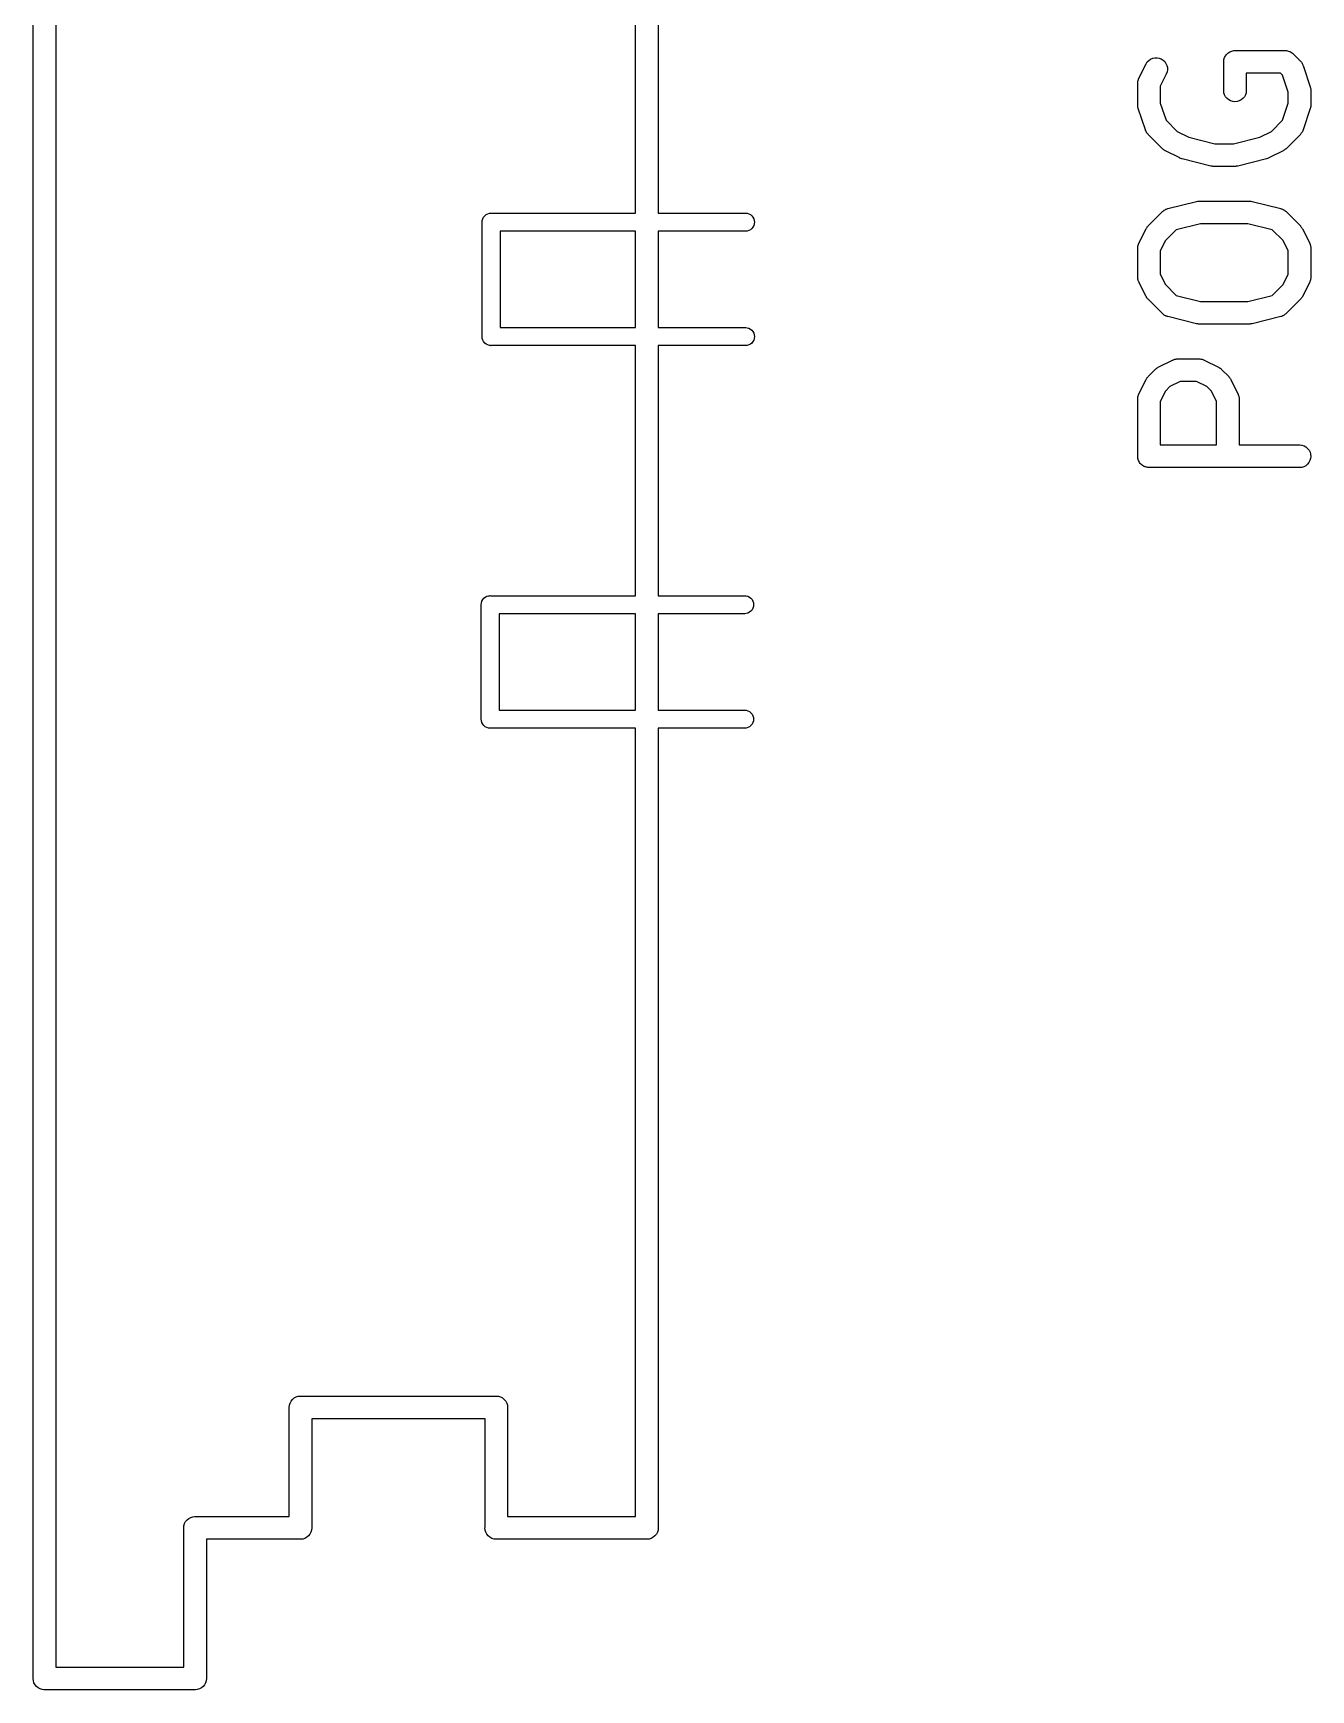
# Model space of a CAD drawing. Extents: x -0.6 to 16.4, y -5.6 to -1.9.
# Drawn here: x -0.5633 to -0.2292, y -2.7562 to -2.3231 of the extents above; entities that cross this region are included whole.
import ezdxf

# ---------------------------------------------------------------- set-up
doc = ezdxf.new("R2010")
doc.units = 0
doc.header["$MEASUREMENT"] = 0
doc.layers.add('BLACK', color=7, linetype='CONTINUOUS')

msp = doc.modelspace()

# ---------------------------------------------------------------- linework, layer by layer
at = {"layer": 'BLACK', "linetype": 'CONTINUOUS'}
for p, q in [((-0.563238, -2.7531), (-0.563238, -1.92662)), ((-0.557333, -1.92943), (-0.557333, -2.7503)), ((-0.405758, -2.37018), (-0.405758, -2.30482)), ((-0.399852, -2.30482), (-0.399852, -2.37018)), ((-0.271592, -2.33025), (-0.271118, -2.32992)), ((-0.271118, -2.32992), (-0.270589, -2.32969)), ((-0.270589, -2.32969), (-0.270026, -2.32957)), ((-0.270026, -2.32957), (-0.26945, -2.32956)), ((-0.26945, -2.32956), (-0.268883, -2.32966)), ((-0.268883, -2.32966), (-0.268346, -2.32987)), ((-0.268346, -2.32987), (-0.26786, -2.33018)), ((-0.251984, -2.33031), (-0.251955, -2.33003)), ((-0.251955, -2.33003), (-0.251952, -2.33002)), ((-0.251952, -2.33002), (-0.251951, -2.33001)), ((-0.251951, -2.33001), (-0.251867, -2.32975)), ((-0.251867, -2.32975), (-0.251785, -2.32948)), ((-0.251785, -2.32948), (-0.25178, -2.32947)), ((-0.25178, -2.32947), (-0.251777, -2.32946)), ((-0.251777, -2.32946), (-0.251642, -2.32922)), ((-0.251642, -2.32922), (-0.251511, -2.32898)), ((-0.251511, -2.32898), (-0.251504, -2.32897)), ((-0.251504, -2.32897), (-0.251499, -2.32896)), ((-0.251499, -2.32896), (-0.25132, -2.32874)), ((-0.25132, -2.32874), (-0.251143, -2.32853)), ((-0.251143, -2.32853), (-0.251135, -2.32852)), ((-0.251135, -2.32852), (-0.251129, -2.32852)), ((-0.251129, -2.32852), (-0.250913, -2.32834)), ((-0.250913, -2.32834), (-0.250697, -2.32817)), ((-0.250697, -2.32817), (-0.250687, -2.32816)), ((-0.250687, -2.32816), (-0.250679, -2.32816)), ((-0.250679, -2.32816), (-0.250433, -2.32803)), ((-0.250433, -2.32803), (-0.250188, -2.3279)), ((-0.250188, -2.3279), (-0.250178, -2.32789)), ((-0.250178, -2.32789), (-0.250169, -2.32789)), ((-0.250169, -2.32789), (-0.249902, -2.32781)), ((-0.249902, -2.32781), (-0.249636, -2.32773)), ((-0.249636, -2.32773), (-0.249626, -2.32773)), ((-0.249626, -2.32773), (-0.249616, -2.32773)), ((-0.249616, -2.32773), (-0.249339, -2.3277)), ((-0.249339, -2.3277), (-0.249063, -2.32767)), ((-0.249063, -2.32767), (-0.235939, -2.32767)), ((-0.235939, -2.32767), (-0.23593, -2.32767)), ((-0.23593, -2.32767), (-0.235929, -2.32767)), ((-0.235929, -2.32767), (-0.235928, -2.32767)), ((-0.235928, -2.32767), (-0.235898, -2.32767)), ((-0.235898, -2.32767), (-0.235627, -2.3277)), ((-0.235627, -2.3277), (-0.235356, -2.32773)), ((-0.235356, -2.32773), (-0.235341, -2.32774)), ((-0.235341, -2.32774), (-0.235325, -2.32774)), ((-0.235325, -2.32774), (-0.235065, -2.32782)), ((-0.235065, -2.32782), (-0.234805, -2.3279)), ((-0.234805, -2.3279), (-0.234791, -2.32791)), ((-0.234791, -2.32791), (-0.234776, -2.32791)), ((-0.234776, -2.32791), (-0.234536, -2.32804)), ((-0.234536, -2.32804), (-0.234297, -2.32817)), ((-0.234297, -2.32817), (-0.234285, -2.32818)), ((-0.234285, -2.32818), (-0.234271, -2.32819)), ((-0.234271, -2.32819), (-0.234061, -2.32837)), ((-0.234061, -2.32837), (-0.233851, -2.32854)), ((-0.233851, -2.32854), (-0.231977, -2.33041)), ((-0.274201, -2.33493), (-0.272326, -2.33118)), ((-0.272326, -2.33118), (-0.272307, -2.33114)), ((-0.272307, -2.33114), (-0.271994, -2.33066)), ((-0.271994, -2.33066), (-0.271592, -2.33025)), ((-0.267044, -2.33382), (-0.268607, -2.33695)), ((-0.26786, -2.33018), (-0.267444, -2.33058)), ((-0.267444, -2.33058), (-0.267113, -2.33105)), ((-0.267113, -2.33105), (-0.266881, -2.33158)), ((-0.266838, -2.33328), (-0.267044, -2.33382)), ((-0.266881, -2.33158), (-0.266755, -2.33214)), ((-0.26674, -2.33272), (-0.266838, -2.33328)), ((-0.266755, -2.33214), (-0.26674, -2.33272)), ((-0.252015, -2.33059), (-0.251984, -2.33031)), ((-0.252015, -2.33061), (-0.252015, -2.33059)), ((-0.252015, -2.33063), (-0.252015, -2.33061)), ((-0.252015, -2.33061), (-0.252015, -2.33061)), ((-0.252015, -2.33061), (-0.252015, -2.33061)), ((-0.252015, -2.33813), (-0.252015, -2.33063)), ((-0.237162, -2.33358), (-0.24611, -2.33358)), ((-0.24611, -2.33358), (-0.24611, -2.33813)), ((-0.236645, -2.3341), (-0.237162, -2.33358)), ((-0.235142, -2.3386), (-0.236645, -2.3341)), ((-0.231977, -2.33041), (-0.231948, -2.33044)), ((-0.231948, -2.33044), (-0.231893, -2.33051)), ((-0.231893, -2.33051), (-0.23183, -2.33057)), ((-0.23183, -2.33057), (-0.231714, -2.33074)), ((-0.231714, -2.33074), (-0.231588, -2.33089)), ((-0.231588, -2.33089), (-0.231548, -2.33097)), ((-0.231548, -2.33097), (-0.231498, -2.33104)), ((-0.231498, -2.33104), (-0.231416, -2.33123)), ((-0.231416, -2.33123), (-0.231323, -2.3314)), ((-0.231323, -2.3314), (-0.231299, -2.33149)), ((-0.231299, -2.33149), (-0.231263, -2.33157)), ((-0.231263, -2.33157), (-0.229389, -2.33719)), ((-0.274513, -2.33625), (-0.274512, -2.33621)), ((-0.274513, -2.34188), (-0.274513, -2.33625)), ((-0.274512, -2.33621), (-0.274503, -2.33612)), ((-0.274505, -2.33604), (-0.274471, -2.33584)), ((-0.274503, -2.33612), (-0.274505, -2.33604)), ((-0.274471, -2.33584), (-0.274448, -2.33564)), ((-0.274448, -2.33564), (-0.274422, -2.33555)), ((-0.274422, -2.33555), (-0.274407, -2.33547)), ((-0.274407, -2.33547), (-0.274335, -2.33528)), ((-0.274335, -2.33528), (-0.274274, -2.33509)), ((-0.274274, -2.33509), (-0.274232, -2.33501)), ((-0.274232, -2.33501), (-0.274201, -2.33493)), ((-0.268607, -2.33695), (-0.268607, -2.3414)), ((-0.251959, -2.3387), (-0.252015, -2.33813)), ((-0.251793, -2.33925), (-0.251959, -2.3387)), ((-0.24611, -2.33817), (-0.246174, -2.33874)), ((-0.24611, -2.33813), (-0.24611, -2.33817)), ((-0.235142, -2.3414), (-0.235142, -2.3386)), ((-0.229389, -2.33719), (-0.229376, -2.33723)), ((-0.229376, -2.33723), (-0.229341, -2.33739)), ((-0.229341, -2.33739), (-0.229293, -2.33755)), ((-0.229293, -2.33755), (-0.229281, -2.33767)), ((-0.229281, -2.33767), (-0.229256, -2.33779)), ((-0.229256, -2.33779), (-0.229253, -2.33796)), ((-0.229253, -2.33796), (-0.229237, -2.33813)), ((-0.229237, -2.33813), (-0.229237, -2.34188)), ((-0.274496, -2.34204), (-0.274513, -2.34188)), ((-0.274494, -2.34221), (-0.274496, -2.34204)), ((-0.274468, -2.34233), (-0.274494, -2.34221)), ((-0.274456, -2.34245), (-0.274468, -2.34233)), ((-0.274408, -2.34261), (-0.274456, -2.34245)), ((-0.274374, -2.34277), (-0.274408, -2.34261)), ((-0.274361, -2.34281), (-0.274374, -2.34277)), ((-0.272486, -2.34843), (-0.274361, -2.34281)), ((-0.268607, -2.3414), (-0.267104, -2.3459)), ((-0.251522, -2.33976), (-0.251793, -2.33925)), ((-0.251158, -2.34021), (-0.251522, -2.33976)), ((-0.250714, -2.34057), (-0.251158, -2.34021)), ((-0.250207, -2.34085), (-0.250714, -2.34057)), ((-0.249656, -2.34102), (-0.250207, -2.34085)), ((-0.249083, -2.34108), (-0.249656, -2.34102)), ((-0.248509, -2.34103), (-0.249083, -2.34108)), ((-0.247956, -2.34086), (-0.248509, -2.34103)), ((-0.247446, -2.3406), (-0.247956, -2.34086)), ((-0.246997, -2.34024), (-0.247446, -2.3406)), ((-0.246626, -2.33979), (-0.246997, -2.34024)), ((-0.246349, -2.33929), (-0.246626, -2.33979)), ((-0.246174, -2.33874), (-0.246349, -2.33929)), ((-0.236645, -2.3459), (-0.235142, -2.3414)), ((-0.229389, -2.34281), (-0.231263, -2.34843)), ((-0.229352, -2.34265), (-0.229389, -2.34281)), ((-0.229301, -2.34249), (-0.229352, -2.34265)), ((-0.229288, -2.34237), (-0.229301, -2.34249)), ((-0.22926, -2.34225), (-0.229288, -2.34237)), ((-0.229256, -2.34208), (-0.22926, -2.34225)), ((-0.229237, -2.34192), (-0.229256, -2.34208)), ((-0.229237, -2.34188), (-0.229237, -2.34192)), ((-0.267104, -2.3459), (-0.264186, -2.34882)), ((-0.239563, -2.34882), (-0.236645, -2.3459)), ((-0.272451, -2.34851), (-0.272486, -2.34843)), ((-0.272427, -2.3486), (-0.272451, -2.34851)), ((-0.272334, -2.34878), (-0.272427, -2.3486)), ((-0.272252, -2.34896), (-0.272334, -2.34878)), ((-0.272201, -2.34903), (-0.272252, -2.34896)), ((-0.272161, -2.34911), (-0.272201, -2.34903)), ((-0.272035, -2.34927), (-0.272161, -2.34911)), ((-0.271919, -2.34943), (-0.272035, -2.34927)), ((-0.271856, -2.34949), (-0.271919, -2.34943)), ((-0.271802, -2.34956), (-0.271856, -2.34949)), ((-0.271773, -2.34959), (-0.271802, -2.34956)), ((-0.268023, -2.35334), (-0.271773, -2.34959)), ((-0.264186, -2.34882), (-0.261155, -2.35034)), ((-0.261155, -2.35034), (-0.254323, -2.35205)), ((-0.249426, -2.35205), (-0.242594, -2.35034)), ((-0.242594, -2.35034), (-0.239563, -2.34882)), ((-0.231977, -2.34959), (-0.235726, -2.35334)), ((-0.231921, -2.34952), (-0.231977, -2.34959)), ((-0.231858, -2.34946), (-0.231921, -2.34952)), ((-0.231739, -2.3493), (-0.231858, -2.34946)), ((-0.231611, -2.34914), (-0.231739, -2.3493)), ((-0.23157, -2.34907), (-0.231611, -2.34914)), ((-0.231519, -2.349), (-0.23157, -2.34907)), ((-0.231434, -2.34881), (-0.231519, -2.349)), ((-0.231338, -2.34863), (-0.231434, -2.34881)), ((-0.231313, -2.34855), (-0.231338, -2.34863)), ((-0.231277, -2.34847), (-0.231313, -2.34855)), ((-0.231263, -2.34843), (-0.231277, -2.34847)), ((-0.267895, -2.35344), (-0.268023, -2.35334)), ((-0.267776, -2.35356), (-0.267895, -2.35344)), ((-0.267673, -2.35362), (-0.267776, -2.35356)), ((-0.267578, -2.3537), (-0.267673, -2.35362)), ((-0.267432, -2.35378), (-0.267578, -2.3537)), ((-0.267293, -2.35387), (-0.267432, -2.35378)), ((-0.267256, -2.35389), (-0.267293, -2.35387)), ((-0.263506, -2.35576), (-0.267256, -2.35389)), ((-0.263494, -2.35577), (-0.263506, -2.35576)), ((-0.263482, -2.35578), (-0.263494, -2.35577)), ((-0.263226, -2.35587), (-0.263482, -2.35578)), ((-0.262968, -2.35597), (-0.263226, -2.35587)), ((-0.262955, -2.35597), (-0.262968, -2.35597)), ((-0.262942, -2.35598), (-0.262955, -2.35597)), ((-0.262902, -2.35599), (-0.262942, -2.35598)), ((-0.255403, -2.35786), (-0.262902, -2.35599)), ((-0.254323, -2.35205), (-0.249426, -2.35205)), ((-0.240847, -2.35599), (-0.248346, -2.35786)), ((-0.240834, -2.35598), (-0.240847, -2.35599)), ((-0.240821, -2.35598), (-0.240834, -2.35598)), ((-0.240566, -2.35589), (-0.240821, -2.35598)), ((-0.240305, -2.35579), (-0.240566, -2.35589)), ((-0.240293, -2.35579), (-0.240305, -2.35579)), ((-0.24028, -2.35578), (-0.240293, -2.35579)), ((-0.240243, -2.35576), (-0.24028, -2.35578)), ((-0.236494, -2.35389), (-0.240243, -2.35576)), ((-0.236353, -2.3538), (-0.236494, -2.35389)), ((-0.236206, -2.35373), (-0.236353, -2.3538)), ((-0.23611, -2.35365), (-0.236206, -2.35373)), ((-0.236006, -2.35358), (-0.23611, -2.35365)), ((-0.235885, -2.35347), (-0.236006, -2.35358)), ((-0.235755, -2.35337), (-0.235885, -2.35347)), ((-0.235726, -2.35334), (-0.235755, -2.35337)), ((-0.255351, -2.35787), (-0.255403, -2.35786)), ((-0.255301, -2.35789), (-0.255351, -2.35787)), ((-0.255067, -2.35791), (-0.255301, -2.35789)), ((-0.254833, -2.35795), (-0.255067, -2.35791)), ((-0.25478, -2.35795), (-0.254833, -2.35795)), ((-0.254728, -2.35795), (-0.25478, -2.35795)), ((-0.254687, -2.35795), (-0.254728, -2.35795)), ((-0.249063, -2.35795), (-0.254687, -2.35795)), ((-0.24901, -2.35795), (-0.249063, -2.35795)), ((-0.248958, -2.35795), (-0.24901, -2.35795)), ((-0.248724, -2.35792), (-0.248958, -2.35795)), ((-0.248489, -2.3579), (-0.248724, -2.35792)), ((-0.248439, -2.35788), (-0.248489, -2.3579)), ((-0.248386, -2.35787), (-0.248439, -2.35788)), ((-0.248346, -2.35786), (-0.248386, -2.35787)), ((-0.26684, -2.36907), (-0.266652, -2.36901)), ((-0.266652, -2.36901), (-0.259153, -2.36713)), ((-0.259153, -2.36713), (-0.259113, -2.36712)), ((-0.259113, -2.36712), (-0.25906, -2.36712)), ((-0.25906, -2.36712), (-0.25901, -2.3671)), ((-0.25901, -2.3671), (-0.258775, -2.36708)), ((-0.258775, -2.36708), (-0.258541, -2.36705)), ((-0.258541, -2.36705), (-0.258489, -2.36705)), ((-0.258489, -2.36705), (-0.258436, -2.36704)), ((-0.258436, -2.36704), (-0.245313, -2.36704)), ((-0.245313, -2.36704), (-0.245272, -2.36704)), ((-0.245272, -2.36704), (-0.24522, -2.36705)), ((-0.24522, -2.36705), (-0.245167, -2.36705)), ((-0.245167, -2.36705), (-0.244933, -2.36708)), ((-0.244933, -2.36708), (-0.244699, -2.36711)), ((-0.244699, -2.36711), (-0.244649, -2.36712)), ((-0.244649, -2.36712), (-0.244597, -2.36713)), ((-0.244597, -2.36713), (-0.237098, -2.36901)), ((-0.237098, -2.36901), (-0.237058, -2.36902)), ((-0.237058, -2.36902), (-0.23687, -2.36909)), ((-0.445887, -2.37254), (-0.445842, -2.37208)), ((-0.445876, -2.37266), (-0.445887, -2.37254)), ((-0.445876, -2.40234), (-0.445876, -2.37266)), ((-0.445842, -2.37208), (-0.445707, -2.37163)), ((-0.445707, -2.37163), (-0.445487, -2.37122)), ((-0.445487, -2.37122), (-0.445192, -2.37086)), ((-0.445192, -2.37086), (-0.444832, -2.37057)), ((-0.444832, -2.37057), (-0.444422, -2.37035)), ((-0.444422, -2.37035), (-0.443977, -2.37021)), ((-0.443977, -2.37021), (-0.44363, -2.37018)), ((-0.44363, -2.37018), (-0.443514, -2.37017)), ((-0.443514, -2.37017), (-0.443398, -2.37018)), ((-0.443398, -2.37018), (-0.405758, -2.37018)), ((-0.399852, -2.37018), (-0.376941, -2.37018)), ((-0.376941, -2.37018), (-0.376594, -2.37021)), ((-0.376594, -2.37021), (-0.376149, -2.37035)), ((-0.376149, -2.37035), (-0.375738, -2.37057)), ((-0.375738, -2.37057), (-0.375379, -2.37086)), ((-0.375379, -2.37086), (-0.375084, -2.37122)), ((-0.375084, -2.37122), (-0.374864, -2.37163)), ((-0.374864, -2.37163), (-0.374729, -2.37208)), ((-0.374729, -2.373), (-0.374864, -2.37345)), ((-0.374729, -2.37208), (-0.374683, -2.37254)), ((-0.374683, -2.37254), (-0.374729, -2.373)), ((-0.271773, -2.37353), (-0.268023, -2.36978)), ((-0.268023, -2.36978), (-0.267994, -2.36975)), ((-0.267994, -2.36975), (-0.267838, -2.36963)), ((-0.267838, -2.36963), (-0.267689, -2.3695)), ((-0.267689, -2.3695), (-0.267613, -2.36945)), ((-0.267613, -2.36945), (-0.267544, -2.3694)), ((-0.267544, -2.3694), (-0.267366, -2.3693)), ((-0.267366, -2.3693), (-0.267194, -2.3692)), ((-0.267194, -2.3692), (-0.267111, -2.36917)), ((-0.267111, -2.36917), (-0.267032, -2.36913)), ((-0.267032, -2.36913), (-0.26684, -2.36907)), ((-0.258073, -2.37295), (-0.264426, -2.37454)), ((-0.245677, -2.37295), (-0.258073, -2.37295)), ((-0.239324, -2.37454), (-0.245677, -2.37295)), ((-0.23687, -2.36909), (-0.236679, -2.36915)), ((-0.236679, -2.36915), (-0.236601, -2.36919)), ((-0.236601, -2.36919), (-0.236518, -2.36922)), ((-0.236518, -2.36922), (-0.236348, -2.36932)), ((-0.236348, -2.36932), (-0.236171, -2.36942)), ((-0.236171, -2.36942), (-0.236103, -2.36947)), ((-0.236103, -2.36947), (-0.236027, -2.36952)), ((-0.236027, -2.36952), (-0.235881, -2.36966)), ((-0.235881, -2.36966), (-0.235726, -2.36978)), ((-0.235726, -2.36978), (-0.231977, -2.37353)), ((-0.441152, -2.3749), (-0.441152, -2.4001)), ((-0.405758, -2.3749), (-0.441152, -2.3749)), ((-0.405758, -2.4001), (-0.405758, -2.3749)), ((-0.376941, -2.3749), (-0.399852, -2.3749)), ((-0.399852, -2.3749), (-0.399852, -2.4001)), ((-0.376594, -2.37487), (-0.376941, -2.3749)), ((-0.376149, -2.37473), (-0.376594, -2.37487)), ((-0.375738, -2.37451), (-0.376149, -2.37473)), ((-0.375379, -2.37422), (-0.375738, -2.37451)), ((-0.375084, -2.37386), (-0.375379, -2.37422)), ((-0.374864, -2.37345), (-0.375084, -2.37386)), ((-0.274201, -2.37805), (-0.272326, -2.3743)), ((-0.272326, -2.3743), (-0.272307, -2.37426)), ((-0.272307, -2.37426), (-0.272217, -2.37412)), ((-0.272217, -2.37412), (-0.272139, -2.37398)), ((-0.272139, -2.37398), (-0.272061, -2.37388)), ((-0.272061, -2.37388), (-0.271994, -2.37378)), ((-0.271994, -2.37378), (-0.271878, -2.37366)), ((-0.271878, -2.37366), (-0.271773, -2.37353)), ((-0.267258, -2.37737), (-0.268607, -2.38007)), ((-0.264426, -2.37454), (-0.267258, -2.37737)), ((-0.236491, -2.37737), (-0.239324, -2.37454)), ((-0.235142, -2.38007), (-0.236491, -2.37737)), ((-0.231977, -2.37353), (-0.231948, -2.37356)), ((-0.231948, -2.37356), (-0.231844, -2.37369)), ((-0.231844, -2.37369), (-0.23173, -2.37381)), ((-0.23173, -2.37381), (-0.231665, -2.37392)), ((-0.231665, -2.37392), (-0.231588, -2.37401)), ((-0.231588, -2.37401), (-0.231512, -2.37416)), ((-0.231512, -2.37416), (-0.231423, -2.3743)), ((-0.231423, -2.3743), (-0.229549, -2.37805)), ((-0.274513, -2.37937), (-0.274512, -2.37933)), ((-0.274513, -2.38687), (-0.274513, -2.37937)), ((-0.274512, -2.37933), (-0.274503, -2.37924)), ((-0.274505, -2.37916), (-0.274471, -2.37896)), ((-0.274503, -2.37924), (-0.274505, -2.37916)), ((-0.274471, -2.37896), (-0.274448, -2.37876)), ((-0.274448, -2.37876), (-0.274422, -2.37867)), ((-0.274422, -2.37867), (-0.274407, -2.37859)), ((-0.274407, -2.37859), (-0.274335, -2.3784)), ((-0.274335, -2.3784), (-0.274274, -2.37821)), ((-0.274274, -2.37821), (-0.274232, -2.37813)), ((-0.274232, -2.37813), (-0.274201, -2.37805)), ((-0.268607, -2.38007), (-0.268607, -2.38617)), ((-0.235142, -2.38617), (-0.235142, -2.38007)), ((-0.229549, -2.37805), (-0.229531, -2.37809)), ((-0.229531, -2.37809), (-0.229501, -2.37817)), ((-0.229501, -2.37817), (-0.22946, -2.37825)), ((-0.22946, -2.37825), (-0.229401, -2.37844)), ((-0.229401, -2.37844), (-0.229332, -2.37863)), ((-0.229332, -2.37863), (-0.229318, -2.37871)), ((-0.229318, -2.37871), (-0.229293, -2.3788)), ((-0.229293, -2.3788), (-0.229273, -2.379)), ((-0.229273, -2.379), (-0.229242, -2.3792)), ((-0.229242, -2.3792), (-0.229245, -2.37928)), ((-0.229245, -2.37928), (-0.229237, -2.37937)), ((-0.229237, -2.37937), (-0.229237, -2.38687)), ((-0.268607, -2.38617), (-0.267258, -2.38887)), ((-0.236491, -2.38887), (-0.235142, -2.38617)), ((-0.274504, -2.38696), (-0.274513, -2.38687)), ((-0.274507, -2.38704), (-0.274504, -2.38696)), ((-0.274476, -2.38724), (-0.274507, -2.38704)), ((-0.274456, -2.38744), (-0.274476, -2.38724)), ((-0.274431, -2.38753), (-0.274456, -2.38744)), ((-0.274418, -2.38761), (-0.274431, -2.38753)), ((-0.274348, -2.3878), (-0.274418, -2.38761)), ((-0.27429, -2.38799), (-0.274348, -2.3878)), ((-0.274249, -2.38807), (-0.27429, -2.38799)), ((-0.274219, -2.38815), (-0.274249, -2.38807)), ((-0.274201, -2.38819), (-0.274219, -2.38815)), ((-0.272326, -2.39194), (-0.274201, -2.38819)), ((-0.267258, -2.38887), (-0.264426, -2.3917)), ((-0.239324, -2.3917), (-0.236491, -2.38887)), ((-0.229549, -2.38819), (-0.231423, -2.39194)), ((-0.229518, -2.38811), (-0.229549, -2.38819)), ((-0.229476, -2.38803), (-0.229518, -2.38811)), ((-0.229415, -2.38784), (-0.229476, -2.38803)), ((-0.229342, -2.38765), (-0.229415, -2.38784)), ((-0.229328, -2.38757), (-0.229342, -2.38765)), ((-0.229301, -2.38748), (-0.229328, -2.38757)), ((-0.229279, -2.38728), (-0.229301, -2.38748)), ((-0.229245, -2.38708), (-0.229279, -2.38728)), ((-0.229237, -2.38691), (-0.229247, -2.387)), ((-0.229247, -2.387), (-0.229245, -2.38708)), ((-0.229237, -2.38687), (-0.229237, -2.38691)), ((-0.272238, -2.39208), (-0.272326, -2.39194)), ((-0.272161, -2.39223), (-0.272238, -2.39208)), ((-0.272085, -2.39232), (-0.272161, -2.39223)), ((-0.272019, -2.39243), (-0.272085, -2.39232)), ((-0.271905, -2.39255), (-0.272019, -2.39243)), ((-0.271802, -2.39268), (-0.271905, -2.39255)), ((-0.271773, -2.39271), (-0.271802, -2.39268)), ((-0.268023, -2.39646), (-0.271773, -2.39271)), ((-0.264426, -2.3917), (-0.258073, -2.39329)), ((-0.258073, -2.39329), (-0.245677, -2.39329)), ((-0.245677, -2.39329), (-0.239324, -2.3917)), ((-0.231977, -2.39271), (-0.235726, -2.39646)), ((-0.231871, -2.39258), (-0.231977, -2.39271)), ((-0.231756, -2.39246), (-0.231871, -2.39258)), ((-0.231689, -2.39236), (-0.231756, -2.39246)), ((-0.231611, -2.39226), (-0.231689, -2.39236)), ((-0.231532, -2.39212), (-0.231611, -2.39226)), ((-0.231442, -2.39198), (-0.231532, -2.39212)), ((-0.231423, -2.39194), (-0.231442, -2.39198)), ((-0.267869, -2.39658), (-0.268023, -2.39646)), ((-0.267722, -2.39672), (-0.267869, -2.39658)), ((-0.267647, -2.39677), (-0.267722, -2.39672)), ((-0.267578, -2.39682), (-0.267647, -2.39677)), ((-0.267401, -2.39692), (-0.267578, -2.39682)), ((-0.267232, -2.39702), (-0.267401, -2.39692)), ((-0.267148, -2.39705), (-0.267232, -2.39702)), ((-0.26707, -2.39709), (-0.267148, -2.39705)), ((-0.266879, -2.39715), (-0.26707, -2.39709)), ((-0.266692, -2.39722), (-0.266879, -2.39715)), ((-0.266652, -2.39723), (-0.266692, -2.39722)), ((-0.259153, -2.39911), (-0.266652, -2.39723)), ((-0.2591, -2.39912), (-0.259153, -2.39911)), ((-0.25905, -2.39913), (-0.2591, -2.39912)), ((-0.258816, -2.39916), (-0.25905, -2.39913)), ((-0.258583, -2.39919), (-0.258816, -2.39916)), ((-0.25853, -2.39919), (-0.258583, -2.39919)), ((-0.258478, -2.3992), (-0.25853, -2.39919)), ((-0.258436, -2.3992), (-0.258478, -2.3992)), ((-0.245313, -2.3992), (-0.258436, -2.3992)), ((-0.245261, -2.39919), (-0.245313, -2.3992)), ((-0.245208, -2.39919), (-0.245261, -2.39919)), ((-0.244975, -2.39916), (-0.245208, -2.39919)), ((-0.24474, -2.39914), (-0.244975, -2.39916)), ((-0.244689, -2.39912), (-0.24474, -2.39914)), ((-0.244637, -2.39912), (-0.244689, -2.39912)), ((-0.244597, -2.39911), (-0.244637, -2.39912)), ((-0.237098, -2.39723), (-0.244597, -2.39911)), ((-0.23691, -2.39717), (-0.237098, -2.39723)), ((-0.236717, -2.39711), (-0.23691, -2.39717)), ((-0.236639, -2.39707), (-0.236717, -2.39711)), ((-0.236555, -2.39704), (-0.236639, -2.39707)), ((-0.236383, -2.39694), (-0.236555, -2.39704)), ((-0.236206, -2.39685), (-0.236383, -2.39694)), ((-0.236136, -2.39679), (-0.236206, -2.39685)), ((-0.23606, -2.39674), (-0.236136, -2.39679)), ((-0.235912, -2.39661), (-0.23606, -2.39674)), ((-0.235755, -2.39649), (-0.235912, -2.39661)), ((-0.235726, -2.39646), (-0.235755, -2.39649)), ((-0.445887, -2.40246), (-0.445876, -2.40234)), ((-0.445842, -2.40292), (-0.445887, -2.40246)), ((-0.445707, -2.40337), (-0.445842, -2.40292)), ((-0.445487, -2.40378), (-0.445707, -2.40337)), ((-0.441152, -2.4001), (-0.405758, -2.4001)), ((-0.399852, -2.4001), (-0.376941, -2.4001)), ((-0.376941, -2.4001), (-0.376594, -2.40013)), ((-0.376594, -2.40013), (-0.376149, -2.40027)), ((-0.376149, -2.40027), (-0.375738, -2.40049)), ((-0.375738, -2.40049), (-0.375379, -2.40078)), ((-0.375379, -2.40078), (-0.375084, -2.40114)), ((-0.375084, -2.40114), (-0.374864, -2.40155)), ((-0.374864, -2.40337), (-0.375084, -2.40378)), ((-0.374864, -2.40155), (-0.374729, -2.402)), ((-0.374729, -2.40292), (-0.374864, -2.40337)), ((-0.374729, -2.402), (-0.374683, -2.40246)), ((-0.374683, -2.40246), (-0.374729, -2.40292)), ((-0.445192, -2.40414), (-0.445487, -2.40378)), ((-0.444832, -2.40443), (-0.445192, -2.40414)), ((-0.444422, -2.40465), (-0.444832, -2.40443)), ((-0.443977, -2.40479), (-0.444422, -2.40465)), ((-0.44363, -2.40482), (-0.443977, -2.40479)), ((-0.443514, -2.40483), (-0.44363, -2.40482)), ((-0.44363, -2.40482), (-0.44363, -2.40482)), ((-0.443398, -2.40482), (-0.443514, -2.40483)), ((-0.405758, -2.40482), (-0.443398, -2.40482)), ((-0.405758, -2.47018), (-0.405758, -2.40482)), ((-0.376941, -2.40482), (-0.399852, -2.40482)), ((-0.399852, -2.40482), (-0.399852, -2.47018)), ((-0.376594, -2.40479), (-0.376941, -2.40482)), ((-0.376149, -2.40465), (-0.376594, -2.40479)), ((-0.375738, -2.40443), (-0.376149, -2.40465)), ((-0.375379, -2.40414), (-0.375738, -2.40443)), ((-0.375084, -2.40378), (-0.375379, -2.40414)), ((-0.271773, -2.4129), (-0.269898, -2.41103)), ((-0.269898, -2.41103), (-0.269869, -2.411)), ((-0.269869, -2.411), (-0.269739, -2.4109)), ((-0.269739, -2.4109), (-0.269619, -2.41078)), ((-0.269619, -2.41078), (-0.269514, -2.41072)), ((-0.269514, -2.41072), (-0.269418, -2.41064)), ((-0.269418, -2.41064), (-0.269271, -2.41056)), ((-0.269271, -2.41056), (-0.269131, -2.41048)), ((-0.269131, -2.41048), (-0.265381, -2.4086)), ((-0.265381, -2.4086), (-0.265344, -2.40858)), ((-0.265344, -2.40858), (-0.265263, -2.40855)), ((-0.265263, -2.40855), (-0.265186, -2.40851)), ((-0.265186, -2.40851), (-0.264993, -2.40845)), ((-0.264993, -2.40845), (-0.264803, -2.40838)), ((-0.264803, -2.40838), (-0.264718, -2.40837)), ((-0.264718, -2.40837), (-0.264634, -2.40834)), ((-0.264634, -2.40834), (-0.264433, -2.40833)), ((-0.264433, -2.40833), (-0.264234, -2.40829)), ((-0.264234, -2.40829), (-0.264147, -2.4083)), ((-0.264147, -2.4083), (-0.264061, -2.40829)), ((-0.264061, -2.40829), (-0.258436, -2.40829)), ((-0.258436, -2.40829), (-0.258395, -2.40829)), ((-0.258395, -2.40829), (-0.258309, -2.4083)), ((-0.258309, -2.4083), (-0.258222, -2.4083)), ((-0.258222, -2.4083), (-0.258023, -2.40833)), ((-0.258023, -2.40833), (-0.257823, -2.40835)), ((-0.257823, -2.40835), (-0.25774, -2.40838)), ((-0.25774, -2.40838), (-0.257654, -2.40839)), ((-0.257654, -2.40839), (-0.257465, -2.40847)), ((-0.257465, -2.40847), (-0.257273, -2.40853)), ((-0.257273, -2.40853), (-0.257197, -2.40857)), ((-0.257197, -2.40857), (-0.257116, -2.4086)), ((-0.257116, -2.4086), (-0.253366, -2.41048)), ((-0.253366, -2.41048), (-0.25333, -2.41049)), ((-0.25333, -2.41049), (-0.25319, -2.41058)), ((-0.25319, -2.41058), (-0.253044, -2.41066)), ((-0.253044, -2.41066), (-0.252949, -2.41074)), ((-0.252949, -2.41074), (-0.252846, -2.41081)), ((-0.252846, -2.41081), (-0.252727, -2.41092)), ((-0.252727, -2.41092), (-0.252599, -2.41103)), ((-0.252599, -2.41103), (-0.250724, -2.4129)), ((-0.274201, -2.41742), (-0.272326, -2.41367)), ((-0.272326, -2.41367), (-0.272307, -2.41363)), ((-0.272307, -2.41363), (-0.272217, -2.41349)), ((-0.272217, -2.41349), (-0.272139, -2.41335)), ((-0.272139, -2.41335), (-0.272061, -2.41325)), ((-0.272061, -2.41325), (-0.271994, -2.41315)), ((-0.271994, -2.41315), (-0.271878, -2.41303)), ((-0.271878, -2.41303), (-0.271773, -2.4129)), ((-0.266061, -2.41554), (-0.267258, -2.41674)), ((-0.263364, -2.41419), (-0.266061, -2.41554)), ((-0.259133, -2.41419), (-0.263364, -2.41419)), ((-0.256436, -2.41554), (-0.259133, -2.41419)), ((-0.255239, -2.41674), (-0.256436, -2.41554)), ((-0.250724, -2.4129), (-0.250695, -2.41293)), ((-0.250695, -2.41293), (-0.250592, -2.41306)), ((-0.250592, -2.41306), (-0.250478, -2.41318)), ((-0.250478, -2.41318), (-0.250412, -2.41329)), ((-0.250412, -2.41329), (-0.250336, -2.41338)), ((-0.250336, -2.41338), (-0.250259, -2.41353)), ((-0.250259, -2.41353), (-0.250171, -2.41367)), ((-0.250171, -2.41367), (-0.248296, -2.41742)), ((-0.274513, -2.41874), (-0.274512, -2.4187)), ((-0.274513, -2.43374), (-0.274513, -2.41874)), ((-0.274512, -2.4187), (-0.274503, -2.41861)), ((-0.274505, -2.41853), (-0.274471, -2.41833)), ((-0.274503, -2.41861), (-0.274505, -2.41853)), ((-0.274471, -2.41833), (-0.274448, -2.41813)), ((-0.274448, -2.41813), (-0.274422, -2.41804)), ((-0.274422, -2.41804), (-0.274407, -2.41796)), ((-0.274407, -2.41796), (-0.274335, -2.41777)), ((-0.274335, -2.41777), (-0.274274, -2.41758)), ((-0.274274, -2.41758), (-0.274232, -2.4175)), ((-0.274232, -2.4175), (-0.274201, -2.41742)), ((-0.267258, -2.41674), (-0.268607, -2.41944)), ((-0.268607, -2.41944), (-0.268607, -2.43079)), ((-0.25389, -2.41944), (-0.255239, -2.41674)), ((-0.25389, -2.43079), (-0.25389, -2.41944)), ((-0.248296, -2.41742), (-0.248278, -2.41746)), ((-0.248278, -2.41746), (-0.248248, -2.41754)), ((-0.248248, -2.41754), (-0.248207, -2.41762)), ((-0.248207, -2.41762), (-0.248149, -2.41781)), ((-0.248149, -2.41781), (-0.24808, -2.418)), ((-0.24808, -2.418), (-0.248066, -2.41808)), ((-0.248066, -2.41808), (-0.248041, -2.41817)), ((-0.248041, -2.41817), (-0.248021, -2.41837)), ((-0.248021, -2.41837), (-0.24799, -2.41857)), ((-0.24799, -2.41857), (-0.247993, -2.41865)), ((-0.247993, -2.41865), (-0.247985, -2.41874)), ((-0.247985, -2.41874), (-0.247985, -2.43079)), ((-0.274485, -2.43402), (-0.274513, -2.43374)), ((-0.268607, -2.43079), (-0.25389, -2.43079)), ((-0.247985, -2.43079), (-0.23219, -2.43079)), ((-0.23219, -2.43079), (-0.232149, -2.43079)), ((-0.232149, -2.43079), (-0.231576, -2.43085)), ((-0.231576, -2.43085), (-0.231026, -2.43102)), ((-0.231026, -2.43102), (-0.230521, -2.4313)), ((-0.230521, -2.4313), (-0.23008, -2.43167)), ((-0.23008, -2.43167), (-0.229719, -2.43212)), ((-0.229719, -2.43212), (-0.229452, -2.43263)), ((-0.229452, -2.43263), (-0.229289, -2.43319)), ((-0.229237, -2.43376), (-0.229297, -2.43433)), ((-0.229289, -2.43319), (-0.229237, -2.43376)), ((-0.27446, -2.43429), (-0.274485, -2.43402)), ((-0.274457, -2.4343), (-0.27446, -2.43429)), ((-0.274456, -2.43431), (-0.274457, -2.4343)), ((-0.274376, -2.43458), (-0.274456, -2.43431)), ((-0.274298, -2.43484), (-0.274376, -2.43458)), ((-0.274293, -2.43485), (-0.274298, -2.43484)), ((-0.27429, -2.43486), (-0.274293, -2.43485)), ((-0.274159, -2.43511), (-0.27429, -2.43486)), ((-0.274031, -2.43536), (-0.274159, -2.43511)), ((-0.274024, -2.43536), (-0.274031, -2.43536)), ((-0.274019, -2.43537), (-0.274024, -2.43536)), ((-0.273842, -2.43559), (-0.274019, -2.43537)), ((-0.273669, -2.4358), (-0.273842, -2.43559)), ((-0.273662, -2.43581), (-0.273669, -2.4358)), ((-0.273655, -2.43582), (-0.273662, -2.43581)), ((-0.273441, -2.436), (-0.273655, -2.43582)), ((-0.273228, -2.43618), (-0.273441, -2.436)), ((-0.273219, -2.43618), (-0.273228, -2.43618)), ((-0.273211, -2.43619), (-0.273219, -2.43618)), ((-0.272967, -2.43632), (-0.273211, -2.43619)), ((-0.272723, -2.43645), (-0.272967, -2.43632)), ((-0.272713, -2.43646), (-0.272723, -2.43645)), ((-0.272704, -2.43646), (-0.272713, -2.43646)), ((-0.272437, -2.43654), (-0.272704, -2.43646)), ((-0.272174, -2.43663), (-0.272437, -2.43654)), ((-0.272163, -2.43663), (-0.272174, -2.43663)), ((-0.272154, -2.43663), (-0.272163, -2.43663)), ((-0.271878, -2.43666), (-0.272154, -2.43663)), ((-0.271601, -2.43669), (-0.271878, -2.43666)), ((-0.271581, -2.43669), (-0.271601, -2.43669)), ((-0.27158, -2.43669), (-0.271581, -2.43669)), ((-0.27156, -2.43669), (-0.27158, -2.43669)), ((-0.27158, -2.43669), (-0.27158, -2.43669)), ((-0.23219, -2.43669), (-0.27156, -2.43669)), ((-0.231616, -2.43664), (-0.23219, -2.43669)), ((-0.231065, -2.43647), (-0.231616, -2.43664)), ((-0.230556, -2.4362), (-0.231065, -2.43647)), ((-0.230109, -2.43583), (-0.230556, -2.4362)), ((-0.229742, -2.43539), (-0.230109, -2.43583)), ((-0.229468, -2.43488), (-0.229742, -2.43539)), ((-0.229297, -2.43433), (-0.229468, -2.43488)), ((-0.446124, -2.47254), (-0.446078, -2.47208)), ((-0.446112, -2.47266), (-0.446124, -2.47254)), ((-0.446112, -2.50234), (-0.446112, -2.47266)), ((-0.446078, -2.47208), (-0.445943, -2.47163)), ((-0.445943, -2.47163), (-0.445724, -2.47122)), ((-0.445724, -2.47122), (-0.445428, -2.47086)), ((-0.445428, -2.47086), (-0.445069, -2.47057)), ((-0.445069, -2.47057), (-0.444658, -2.47035)), ((-0.444658, -2.47035), (-0.444213, -2.47021)), ((-0.444213, -2.47021), (-0.443866, -2.47018)), ((-0.443866, -2.47018), (-0.44375, -2.47017)), ((-0.44375, -2.47017), (-0.443634, -2.47018)), ((-0.443634, -2.47018), (-0.405758, -2.47018)), ((-0.399852, -2.47018), (-0.377177, -2.47018)), ((-0.377177, -2.47018), (-0.37683, -2.47021)), ((-0.37683, -2.47021), (-0.376385, -2.47035)), ((-0.376385, -2.47035), (-0.375975, -2.47057)), ((-0.375975, -2.47057), (-0.375615, -2.47086)), ((-0.375615, -2.47086), (-0.37532, -2.47122)), ((-0.37532, -2.47122), (-0.3751, -2.47163)), ((-0.3751, -2.47163), (-0.374965, -2.47208)), ((-0.374965, -2.47208), (-0.37492, -2.47254)), ((-0.37492, -2.47254), (-0.374965, -2.473)), ((-0.441388, -2.4749), (-0.441388, -2.5001)), ((-0.405758, -2.4749), (-0.441388, -2.4749)), ((-0.405758, -2.5001), (-0.405758, -2.4749)), ((-0.377177, -2.4749), (-0.399852, -2.4749)), ((-0.399852, -2.4749), (-0.399852, -2.5001)), ((-0.37683, -2.47487), (-0.377177, -2.4749)), ((-0.376385, -2.47473), (-0.37683, -2.47487)), ((-0.375975, -2.47451), (-0.376385, -2.47473)), ((-0.375615, -2.47422), (-0.375975, -2.47451)), ((-0.37532, -2.47386), (-0.375615, -2.47422)), ((-0.3751, -2.47345), (-0.37532, -2.47386)), ((-0.374965, -2.473), (-0.3751, -2.47345)), ((-0.446124, -2.50246), (-0.446112, -2.50234)), ((-0.446078, -2.50292), (-0.446124, -2.50246)), ((-0.445943, -2.50337), (-0.446078, -2.50292)), ((-0.441388, -2.5001), (-0.405758, -2.5001)), ((-0.399852, -2.5001), (-0.377177, -2.5001)), ((-0.377177, -2.5001), (-0.37683, -2.50013)), ((-0.37683, -2.50013), (-0.376385, -2.50027)), ((-0.376385, -2.50027), (-0.375975, -2.50049)), ((-0.375975, -2.50049), (-0.375615, -2.50078)), ((-0.375615, -2.50078), (-0.37532, -2.50114)), ((-0.37532, -2.50114), (-0.3751, -2.50155)), ((-0.3751, -2.50155), (-0.374965, -2.502)), ((-0.374965, -2.50292), (-0.3751, -2.50337)), ((-0.374965, -2.502), (-0.37492, -2.50246)), ((-0.37492, -2.50246), (-0.374965, -2.50292)), ((-0.445724, -2.50378), (-0.445943, -2.50337)), ((-0.445428, -2.50414), (-0.445724, -2.50378)), ((-0.445069, -2.50443), (-0.445428, -2.50414)), ((-0.444658, -2.50465), (-0.445069, -2.50443)), ((-0.444213, -2.50479), (-0.444658, -2.50465)), ((-0.443866, -2.50482), (-0.444213, -2.50479)), ((-0.44375, -2.50483), (-0.443866, -2.50482)), ((-0.443866, -2.50482), (-0.443866, -2.50482)), ((-0.443634, -2.50482), (-0.44375, -2.50483)), ((-0.405758, -2.50482), (-0.443634, -2.50482)), ((-0.405758, -2.71093), (-0.405758, -2.50482)), ((-0.377177, -2.50482), (-0.399852, -2.50482)), ((-0.399852, -2.50482), (-0.399852, -2.71373)), ((-0.37683, -2.50479), (-0.377177, -2.50482)), ((-0.376385, -2.50465), (-0.37683, -2.50479)), ((-0.375975, -2.50443), (-0.376385, -2.50465)), ((-0.375615, -2.50414), (-0.375975, -2.50443)), ((-0.37532, -2.50378), (-0.375615, -2.50414)), ((-0.3751, -2.50337), (-0.37532, -2.50378)), ((-0.496097, -2.68125), (-0.495823, -2.68073)), ((-0.495823, -2.68073), (-0.495454, -2.68028)), ((-0.495454, -2.68028), (-0.495005, -2.67991)), ((-0.495005, -2.67991), (-0.494492, -2.67964)), ((-0.494492, -2.67964), (-0.493935, -2.67947)), ((-0.493935, -2.67947), (-0.493501, -2.67943)), ((-0.493501, -2.67943), (-0.493356, -2.67941)), ((-0.493356, -2.67941), (-0.493212, -2.67943)), ((-0.493212, -2.67943), (-0.44232, -2.67943)), ((-0.44232, -2.67943), (-0.442175, -2.67941)), ((-0.442175, -2.67941), (-0.442031, -2.67943)), ((-0.442031, -2.67943), (-0.441596, -2.67947)), ((-0.441596, -2.67947), (-0.44104, -2.67964)), ((-0.44104, -2.67964), (-0.440527, -2.67991)), ((-0.440527, -2.67991), (-0.440077, -2.68028)), ((-0.440077, -2.68028), (-0.439708, -2.68073)), ((-0.439708, -2.68073), (-0.439434, -2.68125)), ((-0.496323, -2.68238), (-0.496266, -2.6818)), ((-0.496309, -2.68253), (-0.496323, -2.68238)), ((-0.496309, -2.71093), (-0.496309, -2.68253)), ((-0.496266, -2.6818), (-0.496097, -2.68125)), ((-0.439434, -2.68125), (-0.439265, -2.6818)), ((-0.439265, -2.6818), (-0.439208, -2.68238)), ((-0.439208, -2.68238), (-0.439222, -2.68253)), ((-0.439222, -2.68253), (-0.439222, -2.71093)), ((-0.445128, -2.68533), (-0.490404, -2.68533)), ((-0.490404, -2.68533), (-0.490404, -2.71373)), ((-0.445128, -2.71373), (-0.445128, -2.68533)), ((-0.522564, -2.71141), (-0.522051, -2.71114)), ((-0.522051, -2.71114), (-0.521494, -2.71097)), ((-0.521494, -2.71097), (-0.52106, -2.71093)), ((-0.52106, -2.71093), (-0.520915, -2.71091)), ((-0.520915, -2.71091), (-0.520771, -2.71093)), ((-0.520771, -2.71093), (-0.496309, -2.71093)), ((-0.439222, -2.71093), (-0.405758, -2.71093)), ((-0.523882, -2.71388), (-0.523825, -2.7133)), ((-0.523868, -2.71402), (-0.523882, -2.71388)), ((-0.523868, -2.7503), (-0.523868, -2.71402)), ((-0.523825, -2.7133), (-0.523656, -2.71274)), ((-0.523656, -2.71274), (-0.523382, -2.71223)), ((-0.523382, -2.71223), (-0.523013, -2.71178)), ((-0.523013, -2.71178), (-0.522564, -2.71141)), ((-0.490615, -2.71501), (-0.490889, -2.71553)), ((-0.490446, -2.71446), (-0.490615, -2.71501)), ((-0.490389, -2.71388), (-0.490446, -2.71446)), ((-0.490404, -2.71373), (-0.490389, -2.71388)), ((-0.445142, -2.71388), (-0.445128, -2.71373)), ((-0.445085, -2.71446), (-0.445142, -2.71388)), ((-0.444916, -2.71501), (-0.445085, -2.71446)), ((-0.444642, -2.71553), (-0.444916, -2.71501)), ((-0.400064, -2.71501), (-0.400338, -2.71553)), ((-0.399895, -2.71446), (-0.400064, -2.71501)), ((-0.399838, -2.71388), (-0.399895, -2.71446)), ((-0.399852, -2.71373), (-0.399838, -2.71388)), ((-0.493501, -2.71683), (-0.517963, -2.71683)), ((-0.517963, -2.71683), (-0.517963, -2.7531)), ((-0.493356, -2.71684), (-0.493501, -2.71683)), ((-0.493212, -2.71683), (-0.493356, -2.71684)), ((-0.492777, -2.71679), (-0.493212, -2.71683)), ((-0.492221, -2.71662), (-0.492777, -2.71679)), ((-0.491708, -2.71634), (-0.492221, -2.71662)), ((-0.491258, -2.71598), (-0.491708, -2.71634)), ((-0.490889, -2.71553), (-0.491258, -2.71598)), ((-0.444273, -2.71598), (-0.444642, -2.71553)), ((-0.443824, -2.71634), (-0.444273, -2.71598)), ((-0.443311, -2.71662), (-0.443824, -2.71634)), ((-0.442754, -2.71679), (-0.443311, -2.71662)), ((-0.44232, -2.71683), (-0.442754, -2.71679)), ((-0.442175, -2.71684), (-0.44232, -2.71683)), ((-0.442031, -2.71683), (-0.442175, -2.71684)), ((-0.40295, -2.71683), (-0.442031, -2.71683)), ((-0.402805, -2.71684), (-0.40295, -2.71683)), ((-0.40266, -2.71683), (-0.402805, -2.71684)), ((-0.402226, -2.71679), (-0.40266, -2.71683)), ((-0.40167, -2.71662), (-0.402226, -2.71679)), ((-0.401157, -2.71634), (-0.40167, -2.71662)), ((-0.400707, -2.71598), (-0.401157, -2.71634)), ((-0.400338, -2.71553), (-0.400707, -2.71598)), ((-0.563252, -2.75325), (-0.563238, -2.7531)), ((-0.563195, -2.75383), (-0.563252, -2.75325)), ((-0.563027, -2.75438), (-0.563195, -2.75383)), ((-0.562752, -2.7549), (-0.563027, -2.75438)), ((-0.557333, -2.7503), (-0.523868, -2.7503)), ((-0.518174, -2.75438), (-0.518448, -2.7549)), ((-0.518005, -2.75383), (-0.518174, -2.75438)), ((-0.517948, -2.75325), (-0.518005, -2.75383)), ((-0.517963, -2.7531), (-0.517948, -2.75325)), ((-0.562383, -2.75535), (-0.562752, -2.7549)), ((-0.561934, -2.75571), (-0.562383, -2.75535)), ((-0.561421, -2.75599), (-0.561934, -2.75571)), ((-0.560864, -2.75616), (-0.561421, -2.75599)), ((-0.56043, -2.7562), (-0.560864, -2.75616)), ((-0.560285, -2.75622), (-0.56043, -2.7562)), ((-0.560141, -2.7562), (-0.560285, -2.75622)), ((-0.52106, -2.7562), (-0.560141, -2.7562)), ((-0.520915, -2.75622), (-0.52106, -2.7562)), ((-0.520771, -2.7562), (-0.520915, -2.75622)), ((-0.520337, -2.75616), (-0.520771, -2.7562)), ((-0.51978, -2.75599), (-0.520337, -2.75616)), ((-0.519267, -2.75571), (-0.51978, -2.75599)), ((-0.518817, -2.75535), (-0.519267, -2.75571)), ((-0.518448, -2.7549), (-0.518817, -2.75535))]:
    msp.add_line(p, q, dxfattribs=at)

doc.saveas('drawing.dxf')
